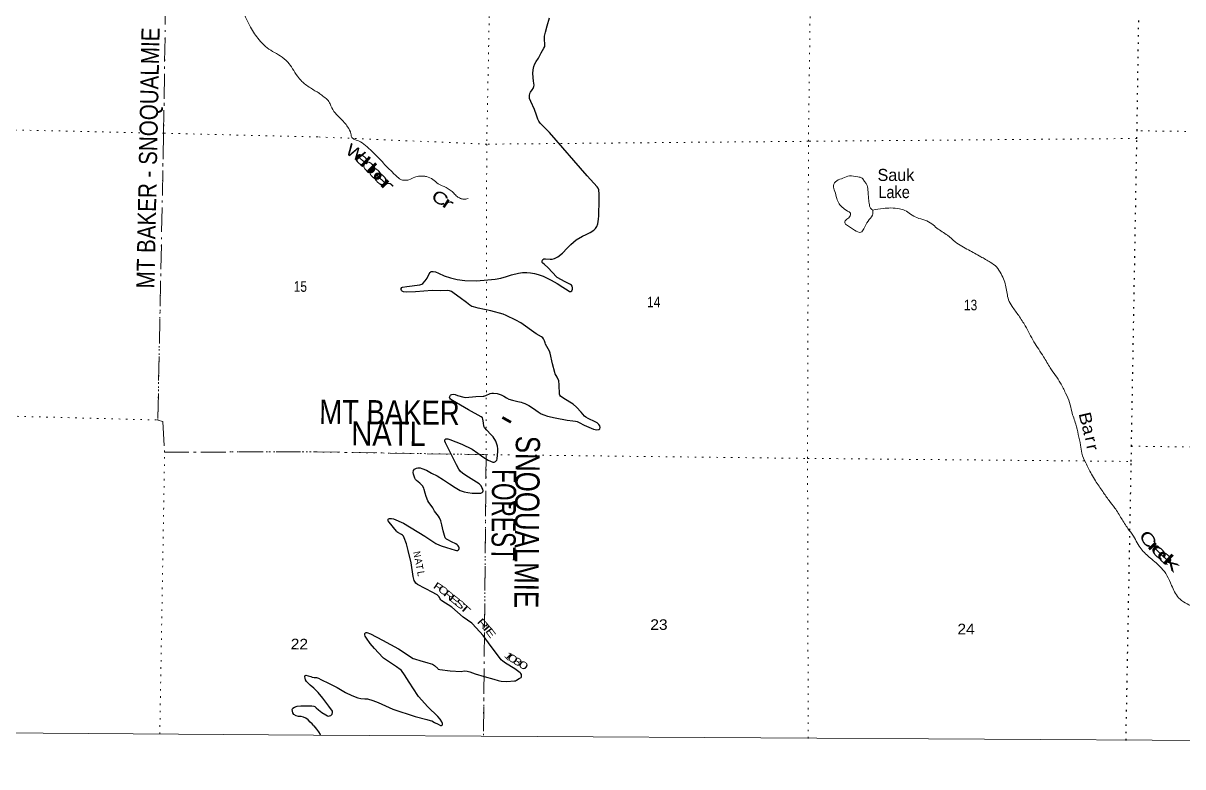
# Model space of a CAD drawing. Header units: feet. Extents: x -244583 to 4, y 367440 to 553773.
# Drawn here: x -157676 to -138475, y 367440 to 379752 of the extents above; entities that cross this region are included whole.
import ezdxf
from ezdxf.enums import TextEntityAlignment as Align

# ---------------------------------------------------------------- set-up
doc = ezdxf.new("R2010")
doc.units = ezdxf.units.FT
doc.header["$LTSCALE"] = 80
doc.linetypes.add('DOT_DASHED', pattern=[7.7, 5, -1.2, 0.3, -1.2])
doc.linetypes.add('DOTTED', pattern=[1.5, 0.3, -1.2])
for name, color, linetype, lineweight in [('29', 7, 'Continuous', 25), ('39', 7, 'Continuous', 13), ('4', 7, 'Continuous', 13), ('44', 7, 'DOT_DASHED', 13), ('6', 7, 'DOTTED', 25), ('7', 7, 'DOTTED', 13)]:
    doc.layers.add(name, color=color, linetype=linetype, lineweight=lineweight)
doc.layers.add('30', color=7, linetype='Continuous')
doc.layers.add('41', color=7, linetype='Continuous')

msp = doc.modelspace()

# ---------------------------------------------------------------- linework, layer by layer
at = {"layer": '29'}
for points in [[(-148146.58, 376563), (-148140.66, 376828.38), (-148140.66, 376923.19), (-148144.01, 376990.18), (-148155.99, 377022.13), (-148171.8, 377044.69), (-148337.17, 377226.42), (-148958.63, 377944.57), (-149115.7, 378097.65), (-149139.94, 378128.46), (-149155.63, 378162.87), (-149173.97, 378228.31), (-149208.1, 378324.11), (-149271.64, 378456.98), (-149290.06, 378507.62), (-149292.72, 378556.87), (-149287.4, 378587.48), (-149275.42, 378611.44), (-149247.47, 378646.05), (-149232.4, 378670.34), (-149219.51, 378704.62), (-149216.93, 378728.6), (-149223.55, 378791.42), (-149236.82, 378918.93), (-149232.82, 378978.82), (-149220.84, 379034.73), (-149202.21, 379081.32), (-149181.65, 379119.94), (-149146.05, 379175.71), (-149097.6, 379263.52), (-149053.5, 379337.29), (-149041.14, 379364.83), (-149037.84, 379403.64), (-149044.05, 379484.64), (-149046.47, 379512.58), (-149042.79, 379539.19), (-149025.11, 379605.48), (-148998.57, 379705.94), (-148959.17, 379838.43)], [(-151181.36, 375303.5), (-151326.81, 375298.8), (-151379.13, 375306.08), (-151398.5, 375315.68), (-151410.94, 375327.04), (-151417.14, 375343.63), (-151416.2, 375361.52), (-151407.76, 375377.5), (-151397.17, 375383.56), (-151322.6, 375393.71), (-151108.05, 375419.04), (-151075.05, 375431.48), (-151057, 375444.13), (-151021.77, 375483.74), (-150988.42, 375529.46), (-150952.44, 375601.39), (-150939.28, 375624.49), (-150919.28, 375639.03), (-150888.7, 375643.12), (-150848.71, 375635.36), (-150796.72, 375613.94), (-150702.87, 375569.31), (-150599.85, 375537.97), (-150488.3, 375507.71), (-150363.54, 375490.66), (-150167.89, 375484.09), (-149981.76, 375501.99), (-149858.37, 375513.27), (-149766.59, 375529.99), (-149674.75, 375556.61), (-149590.28, 375583.85), (-149473.75, 375615.18), (-149409.86, 375623.16), (-149335, 375624.4), (-149275.42, 375619.17), (-149212.26, 375607.4), (-149148.97, 375592.55), (-149067.77, 375563.26), (-148934.2, 375497.84), (-148832.17, 375442.13), (-148739.05, 375382.12), (-148653.51, 375327.57), (-148627.65, 375310.8), (-148608.55, 375309.02), (-148593.07, 375322.12), (-148582.38, 375348.15), (-148579.27, 375370.25), (-148585.3, 375396.73), (-148596.57, 375412.84), (-148610.92, 375423.61), (-148702.7, 375470.21), (-148832.17, 375539.3), (-148844.17, 375550.32), (-148911.04, 375626.67), (-148989.92, 375707.34), (-149045.3, 375757.14), (-149071.77, 375776.23), (-149082.84, 375792.38), (-149080.21, 375818.6), (-149070.44, 375838.79), (-149057.32, 375848.39), (-149029.07, 375847.73), (-148950.39, 375845.9), (-148916.03, 375846.78), (-148877.53, 375854.31), (-148822.86, 375884.05), (-148748.32, 375942.27), (-148667.68, 376025.29), (-148607.68, 376088.58), (-148520.71, 376162.24), (-148415.55, 376224.8), (-148351.57, 376252.42), (-148289.1, 376284.7), (-148226.73, 376326.33), (-148197.83, 376353.96), (-148178.93, 376385.87), (-148162.65, 376431.12), (-148150.67, 376509.65), (-148146.58, 376563)], [(-150568.86, 373504.33), (-150601.19, 373526.72), (-150612.36, 373543.75), (-150614.5, 373557.33), (-150612.29, 373569.16), (-150599.63, 373593.12), (-150593.2, 373597.26), (-150578.63, 373605.63), (-150558.59, 373607.91), (-150522.14, 373604.31), (-150482.12, 373589.23), (-150377.56, 373557.33), (-150351.68, 373555.87), (-150183.8, 373570.16), (-150060.77, 373575.97), (-150048.35, 373579.14), (-150018.16, 373587.95), (-149942.41, 373621.15), (-149915.67, 373627.88), (-149889.77, 373628.01), (-149827.82, 373618.57), (-149762.6, 373598.6), (-149718.67, 373578.63), (-149673.6, 373548.18), (-149633.48, 373528.05), (-149571.55, 373509.42), (-149485.21, 373489.22), (-149432.48, 373477.47), (-149403.2, 373468.16), (-149367.26, 373453.51), (-149333.98, 373440.2), (-149306.03, 373422.9), (-149227.47, 373374.07), (-149148.03, 373317.64), (-149097.05, 373283.14), (-149056.39, 373264.97), (-148995.89, 373247.2), (-148869.74, 373218.18), (-148670.84, 373177.17), (-148576.2, 373166.88), (-148531.91, 373161.81), (-148500.73, 373155.34), (-148469.83, 373140.15), (-148390.11, 373095.84), (-148230.2, 373027.44), (-148206.56, 373022.23), (-148178.6, 373019.57), (-148145.33, 373024.9), (-148129.35, 373038.21), (-148124.5, 373059.34), (-148129.35, 373084.79), (-148145.57, 373108.35), (-148171.95, 373132.71), (-148207.14, 373152.23), (-148322.94, 373207.48), (-148358.3, 373227.22), (-148380.93, 373247.19), (-148435.56, 373313.19), (-148512.71, 373393.61), (-148571.88, 373441.69), (-148725.04, 373540.26), (-148780.25, 373577.3), (-148792.47, 373592.37), (-148797.55, 373610.57), (-148800.61, 373764.38), (-148809.53, 373831.53), (-148832.06, 373888.42), (-148866.77, 373948.67), (-148874.58, 373970.27), (-148909.65, 374112.58), (-148947.96, 374286.76), (-148959.37, 374319.93), (-149026.5, 374438.5), (-149034.88, 374459.14), (-149043.8, 374491.75), (-149059.57, 374526.42), (-149073.09, 374544.99), (-149093.12, 374559.55), (-149180.87, 374606.06), (-149435.01, 374789.86), (-149516.34, 374836.49), (-149678.4, 374914.78), (-149726.65, 374932.33), (-149930.97, 374991.41), (-150141.93, 375034.73), (-150221.81, 375053.46), (-150248.25, 375063.48), (-150283.04, 375085.4), (-150335.62, 375126.15), (-150442.84, 375203.44), (-150542.04, 375278.52), (-150586.53, 375309.02), (-150615.76, 375320.67), (-150642.43, 375323.67), (-150761.16, 375317.98), (-150906.33, 375325.4), (-151181.32, 375305.52)], [(-151203.36, 372251.65), (-151213.51, 372286.18), (-151218.05, 372314.66), (-151213.32, 372344.87), (-151194.87, 372367.37), (-151165.59, 372383.34), (-151142.96, 372388.67), (-151126.99, 372390), (-151101.7, 372388.67), (-151075.24, 372380.06), (-150997.21, 372349.95), (-150915.51, 372303.57), (-150819.65, 372258.89), (-150714.17, 372193.78), (-150616.8, 372126.82), (-150525.44, 372062.03), (-150441.73, 372015.62), (-150375.62, 371993.86), (-150311.03, 371980.02), (-150240.18, 371971.84), (-150159.48, 371969.96), (-150097.57, 371971.22), (-150074.1, 371980.02), (-150063.45, 371994.66), (-150062.34, 372010.83), (-150067.44, 372035.92), (-150082.08, 372066.54), (-150095.39, 372094.49), (-150108.48, 372110.96), (-150128.67, 372126.44), (-150303.4, 372236.78), (-150394.9, 372295.51), (-150438.81, 372335.42), (-150461.86, 372367.81), (-150502.6, 372439.51), (-150641.57, 372715.64), (-150681.98, 372801.48), (-150695.4, 372832.11), (-150692.87, 372854.29), (-150678.37, 372870.12), (-150646.09, 372869.37), (-150611.98, 372860.49), (-150411.91, 372783.07), (-150242.24, 372700.28), (-150146.84, 372635.4), (-150047.69, 372558.3), (-149976.92, 372517.77), (-149902.04, 372484.16), (-149877.08, 372483.16), (-149853.34, 372495.16), (-149833.16, 372519.1), (-149826.09, 372538.99), (-149815.85, 372661.52), (-149817.19, 372704.12), (-149823.25, 372749.16), (-149851.79, 372829.24), (-149894.45, 372900.4), (-149931.81, 372943.72), (-149998.82, 373014.01), (-150038.19, 373057.37), (-150047.46, 373080.81), (-150056.54, 373136.63), (-150065.33, 373193.44), (-150072.75, 373215.24), (-150090.67, 373232.44), (-150301.96, 373348.53), (-150568.86, 373504.33)], [(-149789.81, 368863.18), (-149762.62, 368859.96), (-149667.34, 368853.82), (-149540.33, 368861.29), (-149521.29, 368865.02), (-149507.06, 368871.94), (-149461.94, 368900.03), (-149433.23, 368919.57), (-149424.53, 368931.84), (-149422.54, 368945.6), (-149423.2, 368959.79), (-149425.26, 368970.56), (-149434.58, 368986.54), (-149445.83, 368997.06), (-149536.99, 369059.44), (-149690.24, 369153.97), (-149736, 369186.07), (-149759.55, 369212.19), (-149822.29, 369292.48), (-149928.07, 369432.4), (-150059.14, 369613.34), (-150236.38, 369805.45), (-150248.48, 369817.01), (-150391.23, 369918.21), (-150577.19, 370082.23), (-150744.29, 370189.21), (-150762.28, 370204.36), (-150773.9, 370218.2), (-150795.2, 370257.11), (-150808.87, 370276.24), (-150822.18, 370288.21), (-150843.48, 370300.19), (-150890.55, 370324.01), (-151145.81, 370459.32), (-151174.91, 370481.23), (-151193.54, 370505.18), (-151200.81, 370525.29), (-151220.74, 370588.72), (-151254.58, 370816.34), (-151300.72, 371022.44), (-151331.48, 371130.1), (-151365.31, 371231.61), (-151379.9, 371257.25), (-151393.21, 371273.22), (-151413.37, 371286.25), (-151474.4, 371319.81), (-151487.04, 371330.41), (-151497.03, 371341.11), (-151618.58, 371491.14), (-151630.26, 371509.61), (-151635.46, 371524.8), (-151631.58, 371539.96), (-151626.15, 371546.09), (-151611.17, 371549.59), (-151578.84, 371550.86), (-151542.67, 371543.96), (-151376.75, 371473.39), (-151024.41, 371259.01), (-150846.13, 371138.78), (-150831.55, 371131.21), (-150753.18, 371099.35), (-150668.59, 371070.12), (-150525.15, 371025.03), (-150500.05, 371018.98), (-150481.42, 371018.98), (-150468.52, 371029.78), (-150460.12, 371040.28), (-150455.9, 371051.72), (-150454.8, 371068.23), (-150461.45, 371081.55), (-150474.76, 371098.85), (-150492.07, 371113.49), (-150514.66, 371129.9), (-150586.54, 371163.92), (-150646.37, 371195.63), (-150668.28, 371208.27), (-150679.75, 371218.65), (-150687.74, 371231.96), (-150701.18, 371269.68), (-150719.58, 371346.92), (-150731.66, 371398.34), (-150745.5, 371448.6), (-150760.24, 371509.58), (-150781.22, 371562.63), (-150798.73, 371591.33), (-150863.49, 371671.68), (-150890.52, 371724.86), (-150937.49, 371788.62), (-150959.27, 371814.98), (-150974.61, 371842.04), (-151004.53, 371913.48), (-151022.11, 371970.5), (-151034.88, 372029.42), (-151043.13, 372054.57), (-151065.77, 372090.78), (-151109.68, 372138.43), (-151164.26, 372179.69), (-151180.23, 372198.32), (-151191.95, 372221.06), (-151203.36, 372251.65)], [(-152859.84, 368918.32), (-152842.75, 368915.85), (-152820.12, 368917.18), (-152785.52, 368906.53), (-152746.52, 368887.5), (-152609.81, 368820.01), (-152476.71, 368754.79), (-152339.79, 368667.81), (-152235.95, 368618.9), (-152135.87, 368582.21), (-152086.7, 368571.1), (-152021.15, 368567.41), (-151973.56, 368564.45), (-151888.24, 368540.07), (-151795.96, 368503.16), (-151552.78, 368394.8), (-151188.2, 368273.12), (-150993.57, 368222.09), (-150935.34, 368208.61), (-150911.35, 368201.07), (-150863.55, 368170.56), (-150805.55, 368146.97), (-150763.74, 368121.74), (-150751.62, 368122.53), (-150739.3, 368131.28), (-150732.99, 368142.5), (-150732.69, 368155.38), (-150743.64, 368185.09), (-150771.31, 368231.07), (-150808.67, 368274.39), (-150974.55, 368433.9), (-151129.65, 368601.73), (-151143.86, 368619.77), (-151284.04, 368843.37), (-151362.08, 368960.41), (-151412.91, 369032.34), (-151433.13, 369051.64), (-151492.26, 369092.81), (-151707.33, 369240.65), (-151718.71, 369251.7), (-151858.64, 369398.48), (-151931.47, 369479.01), (-151993.98, 369569.41), (-152013.41, 369602.2), (-152021.47, 369625.32), (-152021.47, 369645.29), (-152010.14, 369656.71), (-151998.85, 369662.59), (-151983.77, 369662.16), (-151927.7, 369642.66), (-151724.24, 369536.86), (-151459.13, 369391.21), (-151216.17, 369235.32), (-151196.2, 369224.67), (-151181.56, 369220.68), (-151106.22, 369201.07), (-150973.86, 369163.62), (-150898.04, 369138.15), (-150879.78, 369129.09), (-150866.1, 369119.51), (-150811.52, 369064.94), (-150802.68, 369058.57), (-150778.24, 369051.63), (-150607.54, 369029.77), (-150424.81, 369020.21), (-150375.98, 369027.32), (-150326.8, 369022.47), (-150280.1, 369012.9), (-150191.06, 368981.1), (-150044.5, 368935.82), (-149884.07, 368889.63), (-149810.54, 368866.62), (-149789.81, 368863.18)], [(-152861.07, 368739.06), (-152925.43, 368793), (-152982.38, 368853.13), (-152999.79, 368881.9), (-153009.24, 368906.41), (-153012.68, 368928.74), (-153011.69, 368943.87), (-152995.9, 368954.4), (-152959.07, 368943.87), (-152913.67, 368932.22), (-152889.62, 368925.53), (-152859.84, 368918.32)], [(-152863.1, 368443.78), (-152848.08, 368436.66), (-152824.12, 368414.04), (-152786.37, 368385.09), (-152732.92, 368339.38), (-152667.23, 368299.44), (-152635.32, 368282.53), (-152619.14, 368279.6), (-152605.06, 368281.82), (-152582.68, 368289.39), (-152559.98, 368311.1), (-152552.58, 368336.83), (-152556.75, 368363.58), (-152613.48, 368441.71), (-152715.32, 368577.5), (-152792.18, 368672.27), (-152861.07, 368739.06)], [(-152865.33, 368119.54), (-152889.98, 368149.05), (-152921.45, 368180.2), (-152959.07, 368215.95), (-152994.49, 368242.78), (-153034.87, 368260.29), (-153074.49, 368271.15), (-153116.86, 368272.26), (-153156.99, 368281.4), (-153194.11, 368307.16), (-153210.13, 368333.34), (-153217.45, 368361.84), (-153220.42, 368389.6), (-153213.4, 368410.64), (-153183.4, 368427.68), (-153138.59, 368442.69), (-153079.88, 368449.24), (-152999.13, 368449.15), (-152936.48, 368451.56), (-152894.17, 368449.23), (-152863.1, 368443.78)], [(-152865.33, 368119.54), (-152818.09, 368060.38), (-152786.85, 368017.37), (-152759.48, 367976.14), (-152755.67, 367965.94)]]:
    msp.add_lwpolyline(points, dxfattribs=at)
at = {"layer": '39'}
for points in [[(-156462.77, 385404.51), (-156385.86, 385352.42), (-156253.7, 385263.92), (-156117.62, 385165.28), (-156007.99, 385048.76), (-155922.79, 384916.38), (-155851.9, 384768), (-155792.91, 384637.96), (-155730.01, 384497.76), (-155674.98, 384373.82), (-155604.14, 384221.41), (-155544.93, 384109.54), (-155509.82, 384008.08), (-155458.51, 383910.46), (-155389.11, 383806.56), (-155303.29, 383724.69), (-155239.97, 383618.84), (-155207.76, 383444.66), (-155132.3, 383340.68), (-155095.19, 383237.17), (-155062.1, 383135.73), (-155045.45, 383010.24), (-155003.09, 382839.98), (-154990.4, 382720.59), (-154968.66, 382514.21), (-154944.49, 382342.15), (-154934.24, 382188.44), (-154898.03, 382010.17), (-154875.52, 381868.44), (-154850.96, 381728.71), (-154784.38, 381558.15), (-154696.35, 381492.42), (-154542.98, 381320.82), (-154451.06, 381242.91), (-154325.29, 381126.2), (-154309.03, 380968.38), (-154311.42, 380770.37), (-154303.45, 380594.46), (-154207.44, 380352.82), (-154093.81, 380066.51), (-154038.71, 379948.64), (-153912.68, 379686.43), (-153769.87, 379476.56), (-153664.21, 379366.15), (-153419.82, 379209.62), (-153293.87, 379107.05), (-153216.45, 378999.01), (-153135.18, 378874.76), (-153061.52, 378788.99), (-153001.58, 378737.75), (-152919.51, 378680.17), (-152847.38, 378634.84), (-152794.22, 378605.72)], [(-152794.22, 378605.72), (-152780.29, 378596.63), (-152714.72, 378544.78), (-152641.24, 378488.53), (-152594.43, 378414.68), (-152530.54, 378291.93), (-152441.82, 378194.89), (-152358.93, 378108.1), (-152304.03, 378034.07), (-152250.01, 377921.65), (-152239.05, 377870.85), (-152201.5, 377833.61), (-152123.43, 377801.52), (-152005.93, 377726.07), (-151800.31, 377527.32), (-151624.57, 377347.44), (-151500.1, 377223.31), (-151422.67, 377162.93), (-151370.39, 377151.63), (-151289.38, 377159.91), (-151193.45, 377202.22), (-151106.2, 377218.44), (-151055.67, 377219.32), (-150999.26, 377211.97), (-150893.24, 377165.09), (-150803.92, 377094.33), (-150672.01, 377030.69), (-150546.85, 376936.87), (-150491.49, 376883.05), (-150435.64, 376851.46), (-150379.41, 376836.03), (-150310.43, 376848.62)], [(-143610.32, 376655.91), (-143614.53, 376573.7), (-143685.44, 376476.23), (-143755.03, 376348.41), (-143804.83, 376290.9), (-143909.11, 376325.61), (-144044.46, 376415.62), (-144068.23, 376436.37), (-144073.79, 376458.74), (-144065.2, 376480.79), (-144003.42, 376531.95), (-143982.59, 376559.79), (-143979.51, 376606.22), (-144027.2, 376641.67), (-144114.68, 376704.31), (-144163.93, 376760.01), (-144206.29, 376851.95), (-144236.03, 376965.85), (-144260.08, 377063.44), (-144205.78, 377141.06), (-144101.68, 377187.23), (-143993.78, 377223.2), (-143854.71, 377207.92), (-143782.51, 377184.05), (-143745.29, 377132.66), (-143711.97, 377087.42), (-143689.89, 376991.9), (-143677.09, 376844.01), (-143665.2, 376744.68), (-143654.05, 376701.97), (-143610.32, 376655.91)], [(-143610.32, 376655.91), (-143608.61, 376656.46), (-143438.24, 376684.95), (-143308.76, 376692.13), (-143165.65, 376676.75), (-143077.3, 376652.51), (-142981.74, 376589.7), (-142877.96, 376532.76), (-142745.59, 376489.32), (-142631.77, 376430.14), (-142546.49, 376359.46), (-142373.41, 376240.3), (-142242.56, 376130.18), (-142023.3, 375997.84), (-141821.77, 375886.12), (-141662.18, 375795.57), (-141560.93, 375716.45), (-141484.74, 375601.5), (-141430.72, 375489.08), (-141385.01, 375277.77), (-141361.1, 375174.12), (-141300.97, 375063.58), (-141191.32, 374909.46), (-141084.06, 374739.22), (-140940.5, 374477.18), (-140780.45, 374228.91), (-140669.47, 374044.43), (-140501.4, 373793.97), (-140416.31, 373626.25), (-140349.16, 373469.05), (-140314.1, 373322.68), (-140248.14, 373112.94), (-140205.5, 372944.17), (-140169.2, 372763.4), (-140147.95, 372631.5), (-140082.87, 372472.33), (-139988.09, 372286.19), (-139921.96, 372173.5), (-139800.7, 371996.87), (-139696.97, 371848.95), (-139600.81, 371723.45), (-139491.53, 371553.16), (-139384.23, 371384.94), (-139292.11, 371259.52), (-139230.01, 371146.92), (-139165.62, 371046.39), (-139011.45, 370895.31), (-138829.33, 370729.44), (-138737.12, 370608.06), (-138660.1, 370440.53), (-138545.45, 370239.79), (-138434.29, 370152.36), (-138318.58, 370087.06), (-138248.31, 369978.32), (-138141.33, 369795.95), (-137903.99, 369570.2), (-137742.71, 369465.46), (-137599.14, 369381.33), (-137536.26, 369303.08), (-137464.71, 369161.96), (-137388.7, 369038.92), (-137282.31, 368919.25), (-137182.99, 368844.22), (-136991.14, 368750.91), (-136806.86, 368591.06), (-136624.14, 368451.46), (-136544.69, 368391.03), (-136461.85, 368302.21), (-136393.78, 368185.43), (-136349.22, 368101.53), (-136297.17, 367991.17), (-136277.98, 367857.3)]]:
    msp.add_spline(points, degree=3, dxfattribs=at)
at = {"layer": '4'}
msp.add_lwpolyline([(-242556.67, 552939.06), (-212238.1, 552626.27), (-181919.12, 552355.18), (-151599.78, 552125.8), (-121280.17, 551938.12), (-90960.33, 551792.15), (-60640.31, 551687.89), (-30320.19, 551625.32), (0, 551604.47), (0, 367439.54), (-30573.52, 367460.57), (-61146.96, 367523.64), (-91720.3, 367628.79), (-122293.46, 367775.97), (-152866.39, 367965.22), (-183439.04, 368196.52), (-214011.33, 368469.88), (-244583.22, 368785.28)], close=True, dxfattribs=at)
msp.add_lwpolyline([(-242556.67, 552939.06), (-212238.1, 552626.27), (-181919.12, 552355.18), (-151599.78, 552125.8), (-121280.17, 551938.12), (-90960.33, 551792.15), (-60640.31, 551687.89), (-30320.19, 551625.32), (0, 551604.47), (0, 367439.54), (-30573.52, 367460.57), (-61146.96, 367523.64), (-91720.3, 367628.79), (-122293.46, 367775.97), (-152866.39, 367965.22), (-183439.04, 368196.52), (-214011.33, 368469.88), (-244583.22, 368785.28)], close=True, dxfattribs=at)
at = {"layer": '44'}
for points in [[(-152761.78, 383175.07), (-155273.13, 383213.05), (-155350.99, 377929.55), (-155446.62, 373181.78), (-155366.2, 373154.54), (-155333.92, 372650.96), (-152834.15, 372653.44)], [(-152834.15, 372653.44), (-150008.74, 372608.09), (-150038.62, 369663.94), (-150056.06, 367946.08)]]:
    msp.add_lwpolyline(points, dxfattribs=at)
at = {"layer": '6'}
msp.add_lwpolyline([(-139415.43, 367876.79), (-139328.68, 372495.69), (-139324.96, 372748.33), (-139235.45, 377843.33), (-139232.56, 377970.64), (-139155.16, 383154.87), (-139142.08, 383285.99), (-139029.35, 388602.86), (-138988.49, 393690.87), (-139024.74, 398853.41), (-139019.96, 404132.29), (-138953.72, 409537.15), (-138921.42, 413886.79)], dxfattribs=at)
at = {"layer": '7'}
for p, q in [((-155333.92, 372650.96), (-152834.14, 372653.44)), ((-150038.61, 369665.17), (-150056.06, 367946.08))]:
    msp.add_line(p, q, dxfattribs=at)
for points in [[(-144678.17, 367910.42), (-144688.03, 372546.26), (-144673.79, 377796.62), (-144603.29, 383122.53), (-144591.71, 388522.57)], [(-155446.62, 373181.78), (-155350.99, 377929.55), (-155273.13, 383213.05), (-155229.29, 388353.49)], [(-149884.26, 385366.16), (-149893.47, 383104.82), (-150001.02, 377749.42), (-150008.74, 372608.09), (-150036.57, 369866.42)], [(-155744.6, 377938.2), (-160676.9, 378046.53), (-165630.02, 378108.47)], [(-152798.29, 377868.43), (-155350.99, 377929.55), (-155370.66, 377929.98)], [(-122238.19, 377822.49), (-123206.63, 377836.27), (-128550.24, 377868.29), (-133865.54, 377901.69), (-139232.56, 377970.64)], [(-139235.45, 377843.33), (-144673.79, 377796.62), (-150001.02, 377749.42), (-152798.29, 377868.43)], [(-164255.41, 373431.29), (-160713.51, 373338.46), (-160413.03, 373312.6), (-155446.62, 373181.78), (-155363.07, 373151.34)], [(-155414.13, 367982.89), (-155333.92, 372650.96), (-155366.2, 373154.54)], [(-139324.96, 372748.33), (-133950, 372673.14), (-128635.49, 372605.39), (-123289.99, 372478.3), (-122267.66, 372465.25)], [(-152834.14, 372653.44), (-150008.74, 372608.09), (-149607.04, 372603.43)], [(-149197.52, 372598.66), (-144688.03, 372546.26), (-139328.68, 372495.69)]]:
    msp.add_lwpolyline(points, dxfattribs=at)

# ---------------------------------------------------------------- texts
at = {"layer": '30'}
for s, rotation, width, p in [('N', 282.619, 0.85, (-151211.53, 370944.48)), ('A', 281.051, 0.95, (-151186.68, 370832.2)), ('L', 278.456, 0.95, (-151146.52, 370630.54)), ('F', 325.49, 1.55, (-150837.34, 370367.87)), ('O', 322.01, 1.4, (-150753.32, 370310.34)), ('R', 320.352, 1.5, (-150661.94, 370230.31)), ('E', 321.26, 1.6, (-150569.03, 370156.93)), ('S', 320.743, 1.6, (-150482.47, 370087.58)), ('T', 318.587, 1.9, (-150399.17, 370011.95)), ('R', 312.695, 1.6, (-150107.5, 369766.67)), ('T', 309.985, 1.85, (-150046.51, 369695.64)), ('E', 305.919, 1.5, (-149982.95, 369622.11)), ('1', 315.34, 1.3, (-149680.38, 369231.95)), ('0', 323.148, 1.85, (-149606.64, 369182.5)), ('3', 328.332, 1.6, (-149522.61, 369129.93)), ('0', 327.716, 1.7, (-149424.37, 369070.88))]:
    msp.add_text(s, height=120, rotation=rotation, dxfattribs=dict(at, width=width)).set_placement(p, align=Align.CENTER)
msp.add_text('T', height=120, rotation=278.456, dxfattribs=at).set_placement((-151173.5, 370741.82), align=Align.CENTER)
at = {"layer": '41'}
for s, rotation, width, p in [('W', 327.287, 1.2, (-152229.45, 377522.34)), ('e', 320.932, 1.8, (-152119.89, 377426.01)), ('b', 317.165, 2, (-152012.13, 377321.81)), ('b', 316.119, 2.05, (-151911.8, 377217.27)), ('e', 316.261, 2, (-151812.32, 377115.21)), ('r', 314.869, 2.25, (-151716.6, 377014.65)), ('C', 329.964, 1.35, (-150824.39, 376771.39)), ('r', 326.32, 1.8, (-150693.65, 376688.74)), ('B', 282.963, 1.2, (-140177.77, 373182.89)), ('a', 283.348, 1.1, (-140129.04, 373003.45)), ('r', 282.033, 1.1, (-140088.75, 372844.32)), ('r', 281.737, 1.1, (-140063.88, 372711.46)), ('C', 305.299, 1.45, (-139132.4, 371153.23)), ('r', 311.612, 2.1, (-139016.34, 371019.69)), ('e', 315.552, 2, (-138923.36, 370930.46)), ('e', 317.84, 1.9, (-138825.64, 370838.64)), ('k', 317.507, 2.15, (-138727.13, 370743.61))]:
    msp.add_text(s, height=200, rotation=rotation, dxfattribs=dict(at, width=width)).set_placement(p, align=Align.CENTER)
msp.add_text('Sauk', height=200, dxfattribs=at).set_placement((-143530.3, 377139.77))
at = {"layer": '41', "width": 0.9}
msp.add_text('Lake', height=200, dxfattribs=at).set_placement((-143516.45, 376855.65))
at = {"layer": '44'}
for s, height, rotation, width, p in [('MT BAKER - SNOQUALMIE', 300, 88.846, 0.85, (-155502.81, 375357.78)), ('MT BAKER', 400, 359.607, 0.85, (-152774.52, 373116.87)), ('NATL', 400, 359.607, 0.9, (-152243.61, 372760.96)), ('-', 400, 330.606, 1.25, (-149843.08, 373104.5)), ('SNOQUALMIE', 400, 269.463, 0.8, (-149518.43, 372922.02)), ('FOREST', 400, 269.463, 0.7, (-149910.21, 372369.76))]:
    msp.add_text(s, height=height, rotation=rotation, dxfattribs=dict(at, width=width)).set_placement(p)
at = {"layer": '7'}
for s, width, p in [('15', 0.85, (-153198.28, 375306.45)), ('22', 1.1, (-153246.96, 369385.99))]:
    msp.add_text(s, height=175, rotation=359.307, dxfattribs=dict(at, width=width)).set_placement(p)
for s, width, p in [('14', 0.85, (-147346.61, 375048.05)), ('13', 0.85, (-142099.77, 374998.37)), ('23', 1.1, (-147292.22, 369706.95)), ('24', 1.1, (-142206.32, 369633.24))]:
    msp.add_text(s, height=175, dxfattribs=dict(at, width=width)).set_placement(p)

doc.saveas('drawing.dxf')
